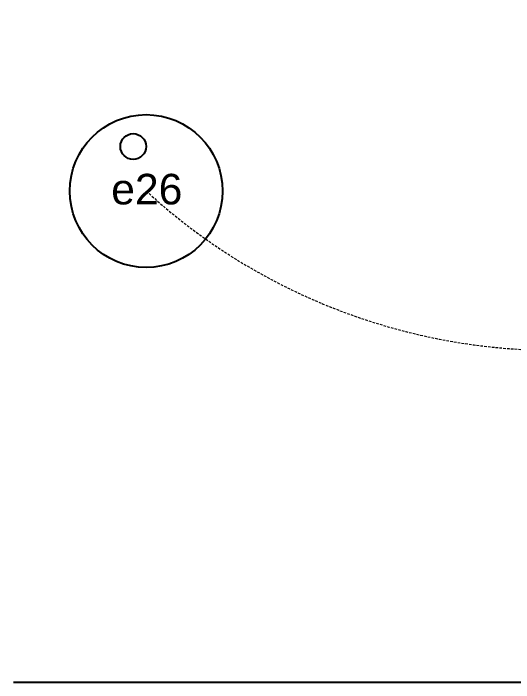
# Model space of a CAD drawing. Header units: inches. Extents: x -10 to 380, y 62 to 547.
# Drawn here: x 39.8 to 88.9, y 396.8 to 462.5 of the extents above; entities that cross this region are included whole.
import ezdxf

# ---------------------------------------------------------------- set-up
doc = ezdxf.new("R2010")
doc.units = ezdxf.units.IN
doc.header["$MEASUREMENT"] = 0
doc.linetypes.add('DASHED2', pattern=[0.375, 0.25, -0.125])
doc.layers.get('0').update_dxf_attribs({"color": 1, "lineweight": 9})
doc.layers.add('A201-Floorplan-2nd-floor', color=7, linetype='Continuous', lineweight=9)
doc.styles.get("Standard").update_dxf_attribs({"font": 'Arial.ttf'})

# ---------------------------------------------------------------- blocks, each defined once
blk = doc.blocks.new('original-e26-square-recessed-kitchen-light-over-sink')
at = {"lineweight": -3}
blk.add_circle((0, 0), 7.5, dxfattribs=at)
at = {"lineweight": 5, "insert": (-3.433, 1.688), "char_height": 3, "attachment_point": 1}
blk.add_mtext_dynamic_manual_height_columns('e26', width=7.70641, gutter_width=15, heights=[0], dxfattribs=at)

msp = doc.modelspace()

# ---------------------------------------------------------------- linework, layer by layer
at = {"layer": 'A201-Floorplan-2nd-floor', "lineweight": -3}
msp.add_line((173.69289, 396.7896), (39.78058, 396.7896), dxfattribs=at)
msp.add_circle((51.54642, 449.41101), 1.26045, dxfattribs=at)
at = {"layer": 'A201-Floorplan-2nd-floor', "linetype": 'DASHED2', "lineweight": 5}
msp.add_arc((93.04619, 488.92237), 59.52887, 227.4907206, 333.625416, dxfattribs=at)

# ---------------------------------------------------------------- block references
at = {"layer": 'A201-Floorplan-2nd-floor', "lineweight": 5}
msp.add_blockref('original-e26-square-recessed-kitchen-light-over-sink', (52.82196, 445.0396), dxfattribs=at)

doc.saveas('drawing.dxf')
